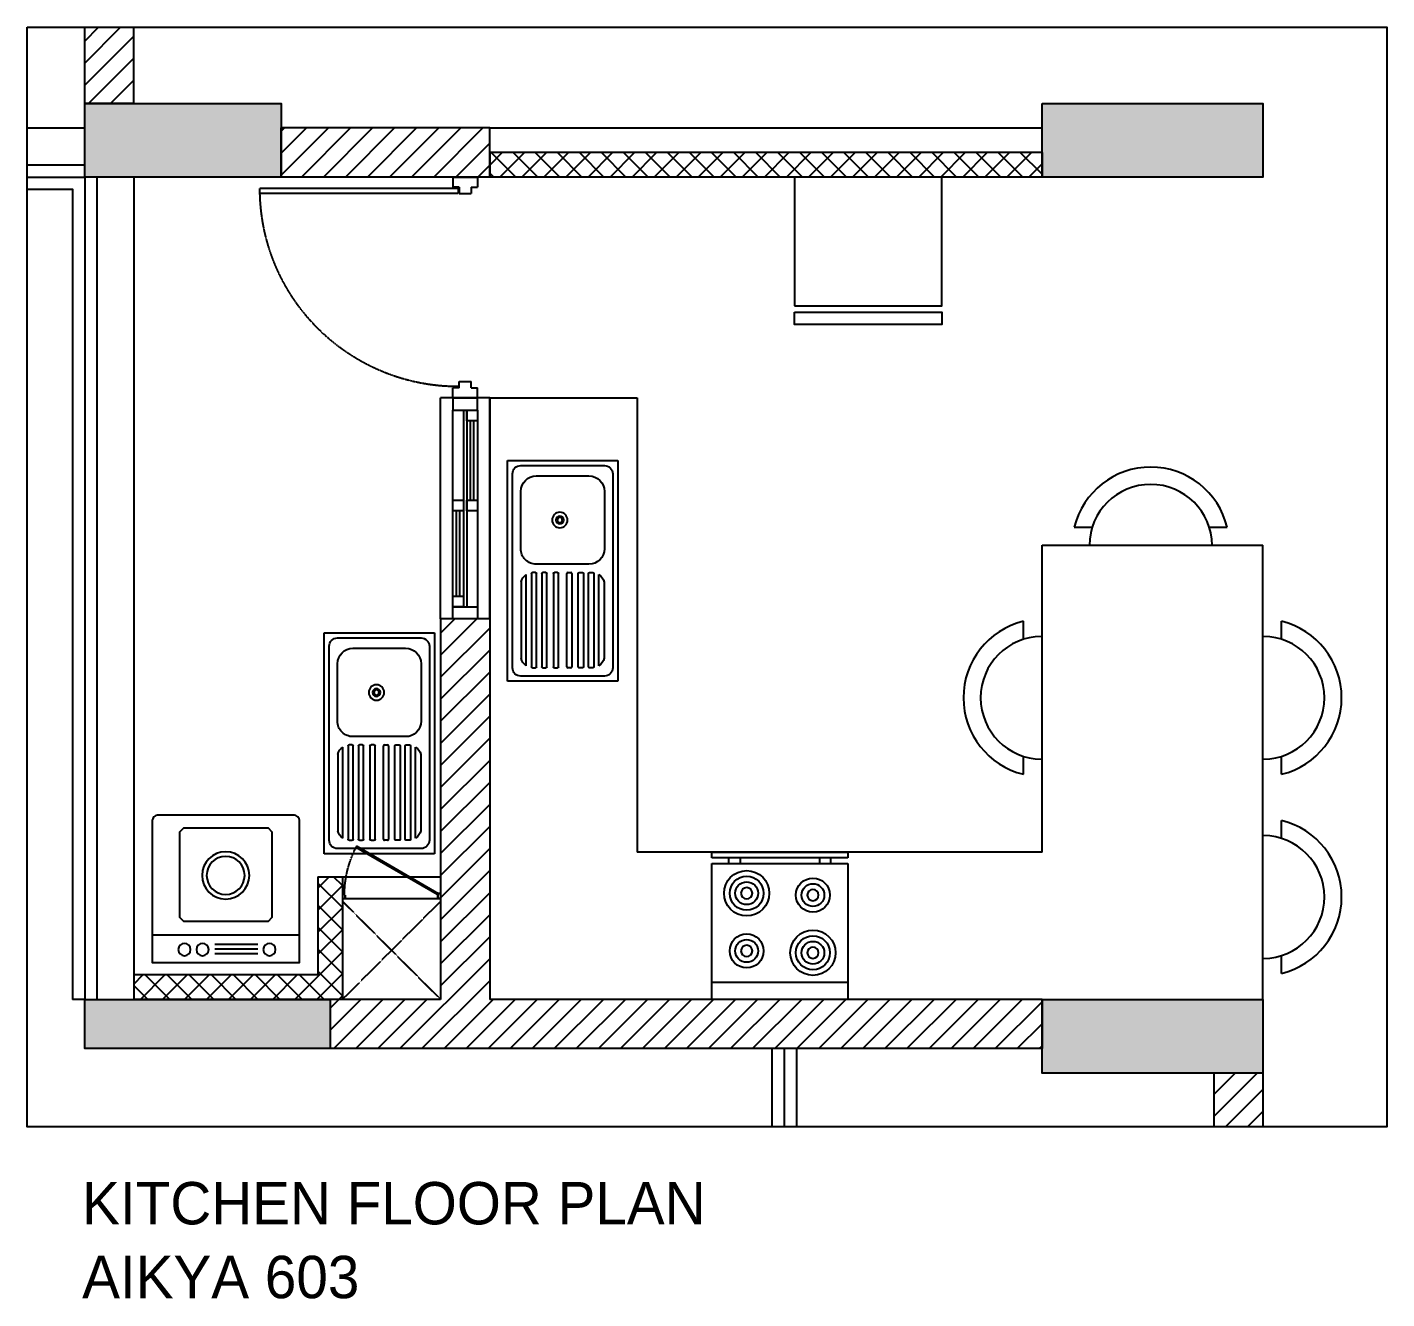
# Model space of a CAD drawing. Header units: millimetres. Extents: x -92307 to 258096, y -47434 to 112633.
# Drawn here: x 8842 to 14381, y 10530 to 15710 of the extents above; entities that cross this region are included whole.
import ezdxf

# ---------------------------------------------------------------- set-up
doc = ezdxf.new("R2010")
doc.units = ezdxf.units.MM
doc.header["$LTSCALE"] = 10
doc.linetypes.add('DASHED', pattern=[19.05, 12.7, -6.35])
doc.linetypes.add('HIDDEN', pattern=[9.525, 6.35, -3.175])
for name, color, linetype in [('A--BLOCKWALL-1', 9, 'Continuous'), ('A--BLOCKWALL-2', 2, 'Continuous'), ('A--BLOCKWALL-3', 3, 'Continuous'), ('A--BLOCKWALL-HATCH', 8, 'Continuous'), ('A--DOWN', 34, 'Continuous'), ('A--FIXTURE-0', 8, 'Continuous'), ('A--GLAZING-0', 181, 'Continuous'), ('A--HANDRAIL-1', 9, 'Continuous'), ('A--HATCH-1', 8, 'Continuous'), ('A--SANITARY-0', 253, 'Continuous'), ('A--SHAFT-HIDDEN', 9, 'HIDDEN'), ('A--Stucture', 9, 'Continuous'), ('DIMM-1', 1, 'Continuous'), ('Typical floor Column Centre line$0$X-3rd Floor Column$0$A--COL250', 250, 'Continuous'), ('Typical floor Column Centre line$0$X-3rd Floor Column$0$A--CONCRETE-4', 4, 'Continuous')]:
    doc.layers.add(name, color=color, linetype=linetype)
pattern_1 = [(45, (23776.23, 4849.43), (-44.90128, 44.90128), [])]

# ---------------------------------------------------------------- blocks, each defined once
blk = doc.blocks.new('A$C1CBF2325')
at = {"layer": 'A--DOWN'}
for p, q in [((100, 0), (0, 0)), ((0, 0), (0, -42)), ((100, 0), (100, -42)), ((25, -42), (0, -42)), ((25, -42), (25, -67)), ((75, -42), (75, -67)), ((75, -42), (100, -42)), ((78.8, -46.2), (78.8, -67)), ((78.8, -46.2), (886, -46.2)), ((886, -67), (886, -46.2)), ((75, -67), (25, -67)), ((78.8, -67), (886, -67)), ((25, -858), (0, -858)), ((0, -900), (0, -858)), ((75, -833), (25, -833)), ((25, -858), (25, -833)), ((75, -858), (75, -833)), ((75, -858), (100, -858)), ((100, -900), (100, -858)), ((100, -900), (0, -900))]:
    blk.add_line(p, q, dxfattribs=at)
at = {"layer": 'A--DOWN', "color": 8, "linetype": 'DASHED', "ltscale": 0.005}
blk.add_arc((78.8, -46.2), 807.5, 269.7319, 358.5291, dxfattribs=at)
blk = doc.blocks.new('A$C35654C4B')
at = {"layer": 'A--BLOCKWALL-1'}
for p, q in [((-900, 200), (0, 200)), ((-900, 0), (0, 0))]:
    blk.add_line(p, q, dxfattribs=at)
at = {"layer": 'A--DOWN'}
for p, q in [((-50, 150), (-850, 150)), ((-50, 107.3), (-850, 107.3)), ((-50, 92.7), (-807, 92.7)), ((-850, 50), (-50, 50))]:
    blk.add_line(p, q, dxfattribs=at)
for points in [[(-850, 50), (-850, 150), (-900, 150), (-900, 50)], [(-416, 107.3), (-416, 150), (-459, 150), (-459, 107.3)], [(-50, 107.3), (-50, 150), (-93, 150), (-93, 107.3)], [(-50, 50), (-50, 150), (0, 150), (0, 50)], [(-807, 50), (-807, 92.7), (-850, 92.7), (-850, 50)], [(-416, 50), (-416, 92.7), (-459, 92.7), (-459, 50)]]:
    blk.add_lwpolyline(points, close=True, dxfattribs=at)
at = {"layer": 'A--GLAZING-0'}
for p, q in [((-416, 135.6), (-93, 135.6)), ((-416, 121.6), (-93, 121.6)), ((-807, 78.4), (-459, 78.4)), ((-807, 64.4), (-459, 64.4))]:
    blk.add_line(p, q, dxfattribs=at)
blk = doc.blocks.new('A$C06896976')
at = {"layer": 'A--FIXTURE-0'}
for p, q in [((0, 0.6), (-0.6, 0.6)), ((-0.6, 0.6), (-0.6, 0)), ((-0.525, 0.6), (-0.525, 0)), ((0, 0), (0, 0.6)), ((0.05, 0.6), (0.025, 0.6)), ((0.025, 0.6), (0.025, 0)), ((0.05, 0), (0.05, 0.6)), ((0, 0.525), (0.025, 0.525)), ((0.025, 0.475), (0, 0.475)), ((0.025, 0.125), (0, 0.125)), ((0, 0.075), (0.025, 0.075)), ((-0.6, 0), (0, 0)), ((0.025, 0), (0.05, 0))]:
    blk.add_line(p, q, dxfattribs=at)
for centre, major_axis, start_param, end_param in [((-0.3937, 0.4463), (0.0707, 0.0707), 0.785398, 7.068583), ((-0.3937, 0.4463), (0.053, 0.053), 0.785398, 7.068583), ((-0.3937, 0.4463), (0.0354, 0.0354), 0.785398, 7.068583), ((-0.1392, 0.4463), (-0.053, 0.053), -0.785398, 5.497787), ((-0.1392, 0.4463), (-0.0354, 0.0354), -0.785398, 5.497787), ((-0.3937, 0.4463), (0.0177, 0.0177), 0.785398, 7.068583), ((-0.1392, 0.4463), (0.0177, 0.0177), 0.785398, 7.068583), ((-0.1313, 0.1537), (-0.0707, -0.0707), 0.785398, 7.068583), ((-0.3858, 0.1537), (0.053, -0.053), -0.785398, 5.497787), ((-0.3858, 0.1537), (0.0354, -0.0354), -0.785398, 5.497787), ((-0.1313, 0.1537), (-0.053, -0.053), 0.785398, 7.068583), ((-0.1313, 0.1537), (-0.0354, -0.0354), 0.785398, 7.068583), ((-0.3858, 0.1537), (-0.0177, -0.0177), 0.785398, 7.068583), ((-0.1313, 0.1537), (-0.0177, -0.0177), 0.785398, 7.068583)]:
    blk.add_ellipse(centre, major_axis=major_axis, ratio=1, start_param=start_param, end_param=end_param, dxfattribs=at)
blk = doc.blocks.new('A$C321E12B3')
at = {"layer": 'A--SANITARY-0', "ltscale": 5}
for p, q in [((-0.9, 0.45), (0, 0.45)), ((-0.9, 0), (-0.9, 0.45)), ((0, 0.45), (0, 0)), ((-0.879, 0.0547), (-0.879, 0.3953)), ((-0.8453, 0.429), (-0.0547, 0.429)), ((-0.7738, 0.3953), (-0.54, 0.3953)), ((-0.404, 0.3941), (-0.0939, 0.3941)), ((-0.021, 0.3953), (-0.021, 0.0547)), ((-0.4433, 0.3352), (-0.4433, 0.3478)), ((-0.4391, 0.352), (-0.0589, 0.352)), ((-0.0633, 0.373), (-0.4347, 0.373)), ((-0.0547, 0.3478), (-0.0547, 0.3352)), ((-0.8369, 0.1178), (-0.8369, 0.3322)), ((-0.4769, 0.3322), (-0.4769, 0.1178)), ((-0.4433, 0.2931), (-0.4433, 0.3057)), ((-0.0589, 0.331), (-0.4391, 0.331)), ((-0.4391, 0.31), (-0.0589, 0.31)), ((-0.0589, 0.2889), (-0.4391, 0.2889)), ((-0.0547, 0.3057), (-0.0547, 0.2931)), ((-0.4433, 0.246), (-0.4433, 0.2586)), ((-0.4391, 0.2628), (-0.0589, 0.2628)), ((-0.0589, 0.2418), (-0.4391, 0.2418)), ((-0.0547, 0.2586), (-0.0547, 0.246)), ((-0.4433, 0.204), (-0.4433, 0.1914)), ((-0.0589, 0.2082), (-0.4391, 0.2082)), ((-0.4391, 0.1872), (-0.0589, 0.1872)), ((-0.0547, 0.1914), (-0.0547, 0.204)), ((-0.4433, 0.1569), (-0.4433, 0.1443)), ((-0.4433, 0.1148), (-0.4433, 0.1022)), ((-0.0589, 0.1611), (-0.4391, 0.1611)), ((-0.4391, 0.14), (-0.0589, 0.14)), ((-0.0589, 0.119), (-0.4391, 0.119)), ((-0.0547, 0.1443), (-0.0547, 0.1569)), ((-0.0547, 0.1022), (-0.0547, 0.1148)), ((-0.4391, 0.098), (-0.0589, 0.098)), ((-0.0633, 0.077), (-0.4347, 0.077)), ((-0.404, 0.0559), (-0.0939, 0.0559)), ((0, 0), (-0.9, 0)), ((-0.0547, 0.021), (-0.8453, 0.021)), ((-0.54, 0.0547), (-0.7738, 0.0547))]:
    blk.add_line(p, q, dxfattribs=at)
at = {"layer": 'A--SANITARY-0'}
blk.add_line((-0.9, 0.45), (0, 0.45), dxfattribs=at)
at = {"layer": 'A--SANITARY-0', "ltscale": 5, "extrusion": (0, 0, -1)}
for centre, major_axis, start_param, end_param in [((-0.8453, 0.3953), (-0.0238, 0.0238), 5.497787, 7.068583), ((-0.7738, 0.3322), (0.0446, 0.0446), 3.926991, 5.497787), ((-0.54, 0.3322), (0.0446, 0.0446), -0.785398, 0.785398), ((-0.3928, 0.3449), (-0.0357, 0.0357), 6.090163, 6.844508), ((-0.1051, 0.3449), (-0.0357, 0.0357), 1.009473, 1.763819), ((-0.0547, 0.3953), (-0.0238, 0.0238), 0.785398, 2.356194), ((-0.4391, 0.3478), (0.00297, 0.00297), 3.926991, 5.497787), ((-0.4391, 0.3352), (-0.00297, 0.00297), 3.926991, 5.497787), ((-0.0589, 0.3478), (0.00297, 0.00297), -0.785398, 0.785398), ((-0.0589, 0.3352), (-0.00297, 0.00297), 2.356194, 3.926991), ((-0.4391, 0.3057), (-0.00297, 0.00297), 5.497787, 7.068583), ((-0.4391, 0.2931), (-0.00297, 0.00297), 3.926991, 5.497787), ((-0.0589, 0.3057), (0.00297, 0.00297), -0.785398, 0.785398), ((-0.0589, 0.2931), (-0.00297, 0.00297), 2.356194, 3.926991), ((-0.6569, 0.2136), (0.0223, 0.0223), 0.785398, 7.068583), ((-0.6569, 0.2136), (0.0112, 0.0112), 0.785398, 7.068583), ((-0.6569, 0.2136), (0.00743, 0.00743), 0.785398, 7.068583), ((-0.4391, 0.204), (0.00297, 0.00297), 3.926991, 5.497787), ((-0.4391, 0.1914), (-0.00297, 0.00297), 3.926991, 5.497787), ((-0.0589, 0.204), (0.00297, 0.00297), -0.785398, 0.785398), ((-0.0589, 0.1914), (-0.00297, 0.00297), 2.356194, 3.926991), ((-0.7738, 0.1178), (-0.0446, 0.0446), 3.926991, 5.497787), ((-0.54, 0.1178), (-0.0446, 0.0446), 2.356194, 3.926991), ((-0.4391, 0.1569), (0.00297, 0.00297), 3.926991, 5.497787), ((-0.4391, 0.1443), (0.00297, 0.00297), 2.356194, 3.926991), ((-0.4391, 0.1148), (0.00297, 0.00297), 3.926991, 5.497787), ((-0.0589, 0.1569), (0.00297, 0.00297), -0.785398, 0.785398), ((-0.0589, 0.1443), (-0.00297, 0.00297), 2.356194, 3.926991), ((-0.0589, 0.1148), (0.00297, 0.00297), -0.785398, 0.785398), ((-0.4391, 0.1022), (0.00297, 0.00297), 2.356194, 3.926991), ((-0.3928, 0.1051), (-0.0357, 0.0357), 4.151066, 4.905412), ((-0.1051, 0.1051), (-0.0357, 0.0357), 2.94857, 3.702916), ((-0.0589, 0.1022), (-0.00297, 0.00297), 2.356194, 3.926991), ((-0.8453, 0.0547), (0.0238, 0.0238), 2.356194, 3.926991), ((-0.0547, 0.0547), (-0.0238, 0.0238), 2.356194, 3.926991)]:
    blk.add_ellipse(centre, major_axis=major_axis, ratio=1, start_param=start_param, end_param=end_param, dxfattribs=at)
at = {"layer": 'A--SANITARY-0', "ltscale": 5}
for centre, major_axis, start_param, end_param in [((-0.4391, 0.2586), (-0.00297, -0.00297), 3.926991, 5.497787), ((-0.4391, 0.246), (0.00297, -0.00297), 3.926991, 5.497787), ((-0.0589, 0.2586), (-0.00297, -0.00297), 2.356194, 3.926991), ((-0.0589, 0.246), (0.00297, -0.00297), -0.785398, 0.785398)]:
    blk.add_ellipse(centre, major_axis=major_axis, ratio=1, start_param=start_param, end_param=end_param, dxfattribs=at)
blk = doc.blocks.new('A$C4DFF75E1')
at = {"layer": 'A--DOWN'}
for p, q in [((9.2, 24.6), (0, 24.6)), ((0, 24.6), (0, 0)), ((0, 0), (12.3, 0)), ((9.2, 15.2, 0), (9.2, 24.6, 0)), ((12.3, 15.2, 0), (9.2, 15.2, 0)), ((12.3, 15.2, 0), (12.3, 0, 0)), ((12.3, 15.2, 0), (12.3, 0, 0)), ((12.3, 0), (12.3, 15.2)), ((437.7, 15.2, 0), (437.7, 0, 0)), ((437.7, 15.2, 0), (437.7, 0, 0)), ((437.7, 15.2, 0), (440.8, 15.2, 0)), ((437.7, 0), (437.7, 15.2)), ((450, 0), (437.7, 0)), ((440.8, 24.6), (450, 24.6)), ((440.8, 15.2, 0), (440.8, 24.5, 0)), ((450, 24.6), (450, 0))]:
    blk.add_line(p, q, dxfattribs=at)
blk.add_lwpolyline([(13.8, 18.5), (387.6, 234.3), (384.6, 239.6), (10.7, 23.8)], close=True, dxfattribs=at)
blk.add_circle((10, 23.8, 0), 0.781, dxfattribs=at)
at = {"layer": 'A--DOWN', "color": 8, "linetype": 'DASHED', "ltscale": 0.003}
blk.add_arc((-37, 15.2, 0), 477.8, 0, 27.29356, dxfattribs=at)
blk = doc.blocks.new('A$C2D7D56F7')
at = {"layer": 'A--FIXTURE-0'}
for p, q in [((-0.0443, -0.0369), (0.1306, -0.0369)), ((-0.0443, -0.0556), (0.1306, -0.0556)), ((-0.0443, -0.0744), (0.1306, -0.0744)), ((-0.3, -0.1125), (0.3, -0.1125))]:
    blk.add_line(p, q, dxfattribs=at)
blk.add_lwpolyline([(0.3, -0.575, -0.414214), (0.275, -0.6), (-0.275, -0.6, -0.414214), (-0.3, -0.575), (-0.3, 0), (0.3, 0)], format="xyb", close=True, dxfattribs=at)
blk.add_lwpolyline([(-0.1731, -0.1685), (0.1734, -0.1685), (0.1891, -0.1842), (0.1891, -0.5307), (0.1734, -0.5465), (-0.1731, -0.5465), (-0.1889, -0.5307), (-0.1889, -0.1842)], close=True, dxfattribs=at)
for centre, radius in [((-0.1687, -0.0522), 0.025), ((-0.0947, -0.0522), 0.025), ((0.1777, -0.0522), 0.025), ((-0.0007, -0.3546), 0.0964), ((-0.0007, -0.3546), 0.0776)]:
    blk.add_circle(centre, radius, dxfattribs=at)
blk = doc.blocks.new('A$C47D60FF3')
at = {"layer": 'A--FIXTURE-0'}
blk.add_lwpolyline([(-0.075, 0.6), (-0.075, 0), (-0.6, 0), (-0.6, 0.6)], close=True, dxfattribs=at)
blk.add_lwpolyline([(-0.05, 0.6), (-0.05, 0), (0, 0), (0, 0.6), (-0.05, 0.6)], dxfattribs=at)

msp = doc.modelspace()

# ---------------------------------------------------------------- hatches: boundary and pattern name
at = {"layer": 'A--BLOCKWALL-HATCH'}
h = msp.add_hatch(dxfattribs=at)
h.set_pattern_fill('ANSI37', color=256, scale=20, style=0)
h.set_pattern_definition([(45, (23776.23, 4849.43), (-44.90128, 44.90128), []), (135, (23776.23, 4849.43), (-44.90128, -44.90128), [])])
h.paths.add_polyline_path([(12976.2, 15099.4), (10726.2, 15099.4), (10726.2, 15199.4), (12976.2, 15199.4)])
h = msp.add_hatch(dxfattribs=at)
h.set_pattern_fill('ANSI37', color=256, scale=20, style=0)
h.set_pattern_definition([(45, (23776.23, 4849.43), (-44.90128, 44.90128), []), (135, (23776.23, 4849.43), (-44.90128, -44.90128), [])])
h.paths.add_polyline_path([(10126.2, 11749.4), (10126.2, 12249.4), (10026.2, 12249.4), (10026.2, 11849.4), (9276.2, 11849.4), (9276.2, 11749.4)])
h = msp.add_hatch(dxfattribs=at)
h.set_pattern_fill('ANSI37', color=256, scale=20, style=0)
h.set_pattern_definition([(45, (23776.23, 4849.43), (-44.90128, 44.90128), []), (135, (23776.23, 4849.43), (-44.90128, -44.90128), [])])
h.paths.add_polyline_path([(10126.2, 11749.4), (10126.2, 12249.4), (10026.2, 12249.4), (10026.2, 11849.4), (9276.2, 11849.4), (9276.2, 11749.4)])
at = {"layer": 'A--HATCH-1'}
h = msp.add_hatch(dxfattribs=at)
h.set_pattern_fill('ANSI31', color=256, scale=20, style=0)
h.set_pattern_definition(pattern_1)
h.paths.add_polyline_path([(9276.2, 15709.6), (9076.2, 15709.6), (9076.2, 15399.4), (9276.2, 15399.4)])
h = msp.add_hatch(dxfattribs=at)
h.set_pattern_fill('ANSI31', color=256, scale=20, style=0)
h.set_pattern_definition(pattern_1)
h.paths.add_polyline_path([(10726.2, 15099.4), (9876.2, 15099.4), (9876.2, 15299.4), (10726.2, 15299.4)])
h = msp.add_hatch(dxfattribs=at)
h.set_pattern_fill('ANSI31', color=256, scale=20, style=0)
h.set_pattern_definition(pattern_1)
edge = h.paths.add_edge_path()
edge.add_line((12976.2, 11549.4), (10076.2, 11549.4))
edge.add_line((10076.2, 11749.4), (10076.2, 11549.4))
edge.add_line((10526.2, 11749.4), (10076.2, 11749.4))
edge.add_line((10526.2, 13299.4), (10526.2, 11749.4))
edge.add_line((10726.2, 13299.4), (10526.2, 13299.4))
edge.add_line((10726.2, 14199.4), (10726.2, 11749.4))
edge.add_line((12976.2, 11749.4), (10726.2, 11749.4))
edge.add_line((12976.2, 11749.4), (12976.2, 11549.4))
h = msp.add_hatch(dxfattribs=at)
h.set_pattern_fill('ANSI31', color=256, scale=20, style=0)
h.set_pattern_definition(pattern_1)
h.paths.add_polyline_path([(13676.2, 11230.7), (13876.2, 11230.7), (13876.2, 11449.4), (13676.2, 11449.4)])
at = {"layer": 'Typical floor Column Centre line$0$X-3rd Floor Column$0$A--COL250'}
h = msp.add_hatch(color=256, dxfattribs=at)
h.dxf.hatch_style = 1
h.paths.add_polyline_path([(9076.2, 15399.4), (9876.2, 15399.4), (9876.2, 15099.4), (9076.2, 15099.4)])
h = msp.add_hatch(color=256, dxfattribs=at)
h.dxf.hatch_style = 1
h.paths.add_polyline_path([(12976.2, 15399.4), (13876.2, 15399.4), (13876.2, 15099.4), (12976.2, 15099.4)])
h = msp.add_hatch(color=256, dxfattribs=at)
h.dxf.hatch_style = 1
h.paths.add_polyline_path([(9076.2, 11749.4), (10076.2, 11749.4), (10076.2, 11549.4), (9076.2, 11549.4)])
h = msp.add_hatch(color=256, dxfattribs=at)
h.dxf.hatch_style = 1
h.paths.add_polyline_path([(12976.2, 11749.4), (13876.2, 11749.4), (13876.2, 11449.4), (12976.2, 11449.4)])

# ---------------------------------------------------------------- linework, layer by layer
msp.add_line((10726.2, 15299.4), (12976.2, 15299.4))
at = {"elevation": 0}
msp.add_lwpolyline([(8842, 15709.6), (14380.6, 15709.6), (14380.6, 11230.7), (8842, 11230.7)], close=True, dxfattribs=at)
at = {"layer": 'A--BLOCKWALL-1'}
for p, q in [((8842, 15299.4), (9076.2, 15299.4)), ((9276.2, 15099.4), (9276.2, 11749.4)), ((10726.2, 14199.4), (10526.2, 14199.4))]:
    msp.add_line(p, q, dxfattribs=at)
at = {"layer": 'A--BLOCKWALL-2'}
for p, q in [((10726.2, 15199.4), (10726.2, 15099.4)), ((12976.2, 15199.4), (10726.2, 15199.4)), ((12976.2, 15199.4), (12976.2, 15099.4)), ((12976.2, 15099.4), (10726.2, 15099.4)), ((10026.2, 12249.4), (10026.2, 11849.4)), ((10026.2, 12249.4), (10126.2, 12249.4)), ((10026.2, 12249.4), (10026.2, 11849.4)), ((10026.2, 12249.4), (10126.2, 12249.4)), ((10126.2, 12249.4), (10126.2, 11749.4)), ((10126.2, 12249.4), (10126.2, 11749.4)), ((10026.2, 11849.4), (9276.2, 11849.4)), ((9276.2, 11849.4), (9276.2, 11749.4)), ((10026.2, 11849.4), (9276.2, 11849.4)), ((10126.2, 11749.4), (9276.2, 11749.4))]:
    msp.add_line(p, q, dxfattribs=at)
at = {"layer": 'A--BLOCKWALL-3'}
for p, q in [((9076.2, 15399.4), (9076.2, 15709.6)), ((9276.2, 15399.4), (9276.2, 15709.6)), ((9276.2, 15399.4), (9076.2, 15399.4)), ((9876.2, 15099.4), (9876.2, 15299.4)), ((10726.2, 15299.4), (9876.2, 15299.4)), ((10726.2, 15099.4), (10726.2, 15299.4)), ((10726.2, 15099.4), (9876.2, 15099.4)), ((10726.2, 14199.4), (10726.2, 11749.4)), ((10526.2, 13299.4), (10526.2, 11749.4)), ((10726.2, 13299.4), (10526.2, 13299.4)), ((10076.2, 11749.4), (10076.2, 11549.4)), ((10526.2, 11749.4), (10076.2, 11749.4)), ((12976.2, 11749.4), (10726.2, 11749.4)), ((12976.2, 11749.4), (12976.2, 11549.4)), ((12976.2, 11549.4), (10076.2, 11549.4)), ((13676.2, 11449.4), (13676.2, 11230.7)), ((13876.2, 11449.4), (13676.2, 11449.4)), ((13876.2, 11449.4), (13876.2, 11230.7))]:
    msp.add_line(p, q, dxfattribs=at)
at = {"layer": 'A--FIXTURE-0'}
for p, q in [((10726.2, 14199.4), (11326.2, 14199.4)), ((11326.2, 14199.4), (11326.2, 12349.4)), ((13107.6, 13673.1), (13180.5, 13673.1)), ((13657.6, 13673.1), (13730.5, 13673.1)), ((12976.2, 13599.4), (13876.2, 13599.4)), ((12976.2, 12349.4), (12976.2, 13599.4)), ((13876.2, 11749.4), (13876.2, 13599.4)), ((12900.5, 13216.8), (12900.5, 13289.8)), ((13951.9, 13216.8), (13951.9, 13289.8)), ((12900.5, 12666.9), (12900.5, 12739.8)), ((13951.9, 12666.9), (13951.9, 12739.8)), ((13951.9, 12405.6), (13951.9, 12478.5)), ((12976.2, 12349.4), (11326.2, 12349.4)), ((13951.9, 11855.6), (13951.9, 11928.5))]:
    msp.add_line(p, q, dxfattribs=at)
for centre, radius, start, end in [((13419, 13597.4), 320.5, 13.6594, 166.3406), ((13419, 13597.4), 250.2, 0.465, 179.535), ((12976.2, 12978.3), 320.5, 103.6594, 256.3406), ((13876.2, 12978.3), 320.5, 283.6594, 76.3406), ((12976.2, 12978.3), 250.2, 90.465, 269.535), ((13876.2, 12978.3), 250.2, 270.465, 89.535), ((13876.2, 12167.1), 320.5, 283.6594, 76.3406), ((13876.2, 12167.1), 250.2, 270.465, 89.535)]:
    msp.add_arc(centre, radius, start, end, dxfattribs=at)
at = {"layer": 'A--HANDRAIL-1', "color": 1}
for p, q in [((8842, 15149.4), (9076.2, 15149.4)), ((8842, 15099.4), (9076.2, 15099.4)), ((9076.2, 15099.4), (9076.2, 11749.4)), ((9126.2, 15099.4), (9126.2, 11749.4)), ((11926.2, 11549.4), (11926.2, 11230.7)), ((11976.2, 11549.4), (11976.2, 11230.7))]:
    msp.add_line(p, q, dxfattribs=at)
at = {"layer": 'A--SHAFT-HIDDEN', "ltscale": 0.01}
for p, q in [((10126.2, 12249.4), (10526.2, 12249.4)), ((10126.2, 12249.4), (10526.2, 12249.4)), ((10126.2, 12160.5), (10526.2, 12160.5)), ((10126.2, 12160.5), (10526.2, 12160.5)), ((10526.2, 12149.4), (10126.2, 11749.4)), ((10126.2, 12149.4), (10526.2, 11749.4)), ((10526.2, 12149.4), (10126.2, 11749.4)), ((10126.2, 12149.4), (10526.2, 11749.4))]:
    msp.add_line(p, q, dxfattribs=at)
at = {"layer": 'A--Stucture', "linetype": 'Continuous', "ltscale": 0.5}
for p, q in [((9076.2, 11749.4), (9026.2, 11749.4)), ((11876.2, 11230.7), (11876.2, 11549.4))]:
    msp.add_line(p, q, dxfattribs=at)
msp.add_lwpolyline([(8842, 15049.4), (9026.2, 15049.4), (9026.2, 11749.4)], dxfattribs=at)
at = {"layer": 'Typical floor Column Centre line$0$X-3rd Floor Column$0$A--CONCRETE-4'}
for points in [[(9076.2, 15399.4), (9876.2, 15399.4), (9876.2, 15099.4), (9076.2, 15099.4)], [(12976.2, 15399.4), (13876.2, 15399.4), (13876.2, 15099.4), (12976.2, 15099.4)], [(9076.2, 11749.4), (10076.2, 11749.4), (10076.2, 11549.4), (9076.2, 11549.4)], [(12976.2, 11749.4), (13876.2, 11749.4), (13876.2, 11449.4), (12976.2, 11449.4)]]:
    msp.add_lwpolyline(points, close=True, dxfattribs=at)

# ---------------------------------------------------------------- block references
at = {"zscale": 0.8888888888658205}
for xscale, yscale in [(-0.8888888888650399, 0.8888888888686779), (-0.8888888888614019, 0.8888888888650399)]:
    msp.add_blockref('A$C4DFF75E1', (10526.2, 12160.5), dxfattribs=dict(at, xscale=xscale, yscale=yscale))
at = {"layer": 'A--DOWN', "extrusion": (0, 0, -1), "zscale": -1}
msp.add_blockref('A$C1CBF2325', (-10676.2, 15099.4), dxfattribs=at)
at = {"layer": 'A--DOWN', "xscale": -1, "rotation": 270}
msp.add_blockref('A$C35654C4B', (10526.2, 14199.4), dxfattribs=at)
at = {"layer": 'A--FIXTURE-0', "xscale": -1000, "yscale": 1000}
for name, p, zscale, rotation in [('A$C47D60FF3', (12568.4, 14499.4), 999.9999999999999, 90), ('A$C2D7D56F7', (9651.2, 11900.3), 1000, 180)]:
    msp.add_blockref(name, p, dxfattribs=dict(at, zscale=zscale, rotation=rotation))
at = {"layer": 'A--FIXTURE-0', "extrusion": (0, 0, -1), "xscale": 923.0769112439157, "yscale": 923.0769112439157, "zscale": -923.0769112439119, "rotation": 89.99999999999865}
msp.add_blockref('A$C06896976', (-11631, 12303.3), dxfattribs=at)
at = {"layer": 'A--SANITARY-0', "xscale": 1000, "yscale": 1000, "zscale": 1000}
for p, rotation in [((10798.1, 13045.4), 269.9999999999962), ((10051.2, 12343.1), 269.9999999999959)]:
    msp.add_blockref('A$C321E12B3', p, dxfattribs=dict(at, rotation=rotation))

# ---------------------------------------------------------------- texts
at = {"layer": 'DIMM-1'}
for s, height, p in [('KITCHEN FLOOR PLAN', 172.617, (9065.9, 10833.5)), ('AIKYA 603', 172.62, (9065.9, 10532.9))]:
    msp.add_text(s, height=height, dxfattribs=at).set_placement(p)

doc.saveas('drawing.dxf')
